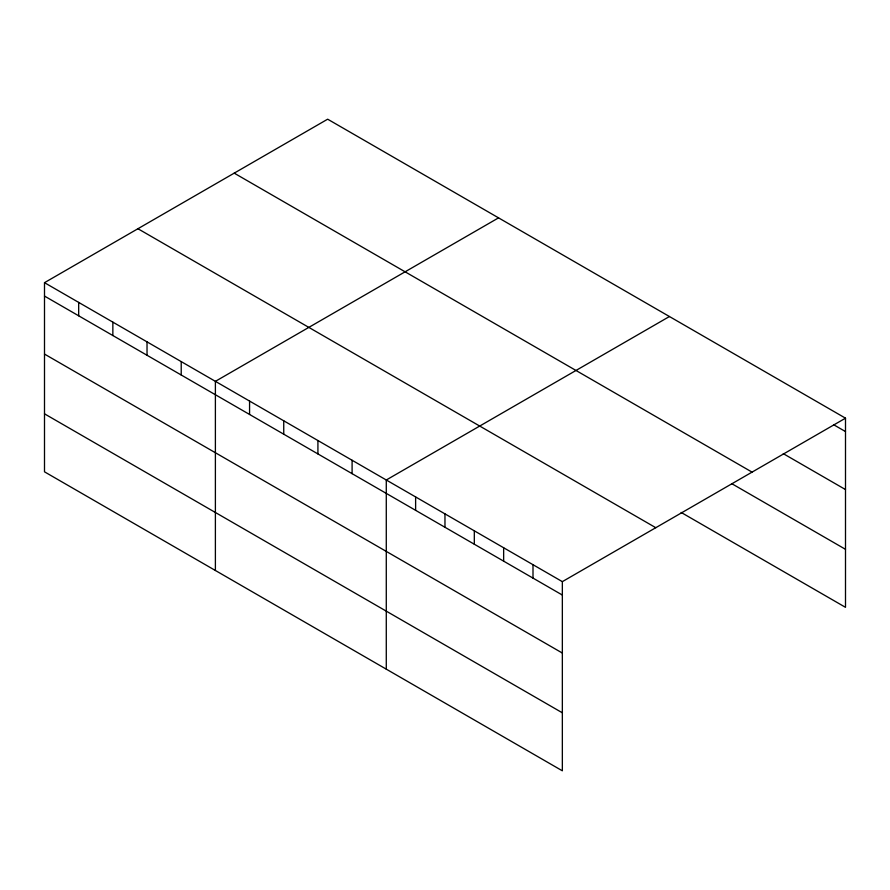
<?xml version="1.0" encoding="UTF-8"?>
<svg xmlns="http://www.w3.org/2000/svg" width="890" height="890" viewBox="0 0 890 890"><rect width="100%" height="100%" fill="white"/><g stroke="black" fill="none" stroke-linecap="round" stroke-linejoin="round"><path stroke-width="1.33" d="M44.5 282.675L562.346 581.648L562.346 770.807L44.5 471.822L44.5 282.675L327.654 119.193L845.5 418.178L845.5 607.325L681.173 512.451M498.545 217.861L215.391 381.343L215.391 570.49M669.436 316.517L386.282 479.999L386.282 669.147M562.346 581.648L845.5 418.178M833.763 424.797L845.5 431.572M783.289 453.655L845.5 489.567M234.215 173.149L752.061 472.123M731.647 483.593L845.5 549.319M137.939 228.73L655.785 527.703M44.5 296.07L562.346 595.043M44.5 354.075L562.346 653.049M44.5 413.828L562.346 712.801M532.999 564.705L532.999 578.111M503.651 547.773L503.651 561.167M474.314 530.829L474.314 544.224M444.967 513.886L444.967 527.28M415.619 496.943L415.619 510.337M352.095 460.264L352.095 473.658M317.919 440.539L317.919 453.933M283.743 420.803L283.743 434.198M249.567 401.067L249.567 414.462M181.215 361.607L181.215 375.002M147.028 341.871L147.028 355.266M112.852 322.147L112.852 335.541M78.676 302.411L78.676 315.805"/></g></svg>
